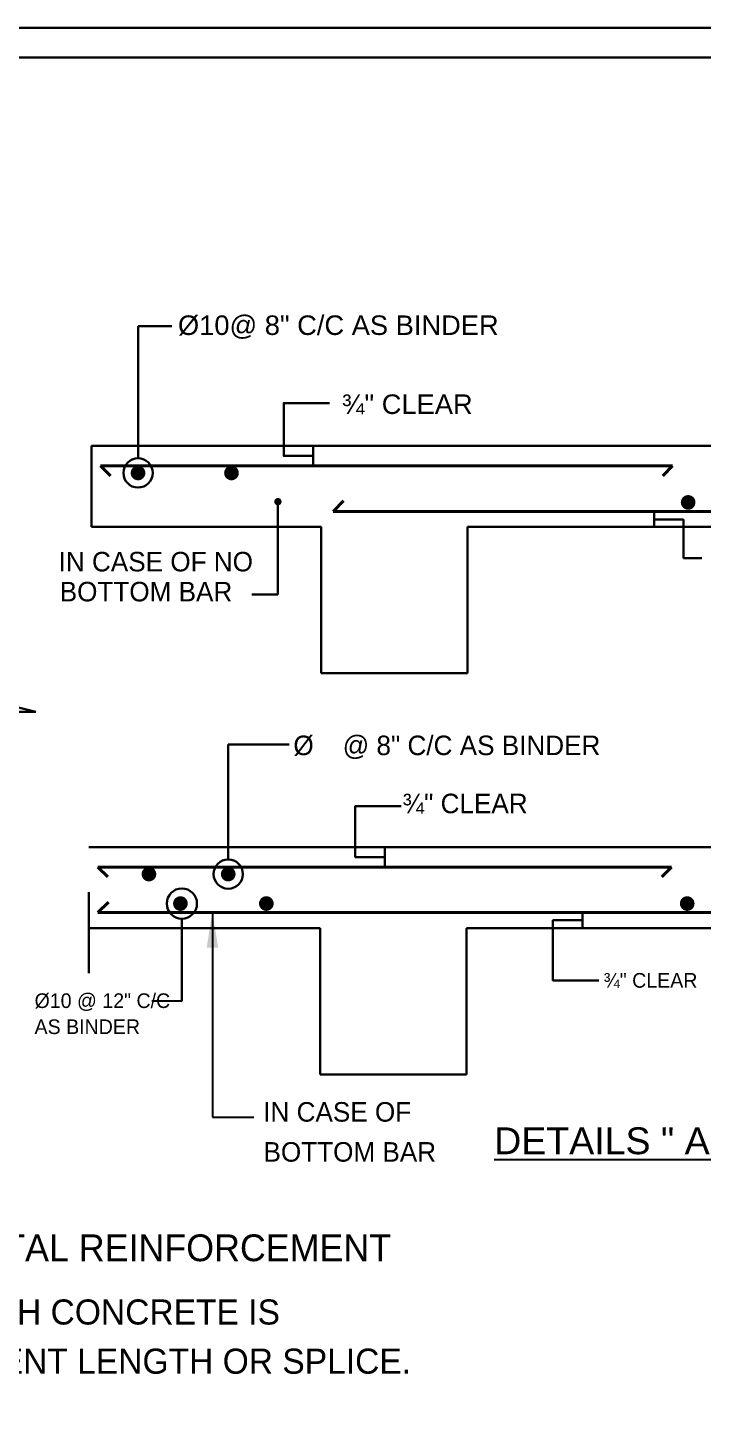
# Model space of a CAD drawing. Header units: inches. Extents: x -159432 to -126829, y -44881 to -40109.
# Drawn here: x -146243.5 to -146109.2, y -41992.5 to -41715.1 of the extents above; entities that cross this region are included whole.
import ezdxf

# ---------------------------------------------------------------- set-up
doc = ezdxf.new("R2010")
doc.units = ezdxf.units.IN
doc.header["$LTSCALE"] = 10
doc.header["$MEASUREMENT"] = 0
doc.layers.get('0').update_dxf_attribs({"color": 140, "lineweight": 25})
for name, color, linetype, lineweight in [('DIMENSION', 6, 'Continuous', 25), ('line', 134, 'Continuous', 30), ('SLAB  RODS', 212, 'Continuous', 40)]:
    doc.layers.add(name, color=color, linetype=linetype, lineweight=lineweight)
doc.dimstyles.new('STANDERD', dxfattribs={"dimscale": 0, "dimtxt": 4, "dimasz": 8, "dimexe": 8, "dimexo": 8, "dimgap": 2, "dimtad": 1, "dimdec": 0, "dimzin": 0, "dimdsep": 46, "dimlunit": 4, "dimtxsty": 'Standard', "dimblk": 'DOTSMALL', "dimcen": 0, "dimdle": 8, "dimclrd": 256, "dimclre": 256, "dimclrt": 2, "dimadec": 0, "dimazin": 0, "dimtfac": 1, "dimtdec": 0, "dimtmove": 2, "dimatfit": 1, "dimfxl": 1, "dimtolj": 1, "dimtzin": 0, "dimlwd": -1, "dimarcsym": 0})

# ---------------------------------------------------------------- blocks, each defined once
blk = doc.blocks.new('_DotSmall')
at = {"color": 0, "linetype": 'ByBlock', "const_width": 0.5}
blk.add_lwpolyline([(-0.0625, 0, 1), (0.0625, 0, 1)], format="xyb", close=True, dxfattribs=at)

msp = doc.modelspace()

# ---------------------------------------------------------------- linework, layer by layer
at = {"layer": 'DIMENSION', "ltscale": 15}
msp.add_line((-146212.80424, -41908.92173), (-146218.77219, -41908.92173), dxfattribs=at)
at = {"layer": 'DIMENSION', "ltscale": 15, "const_width": 0.729}
msp.add_lwpolyline([(-146194.0383, -41809.42112, 1), (-146193.3093, -41809.42112, 1)], format="xyb", close=True, dxfattribs=at)
at = {"layer": 'line'}
for p, q in [((-146221.53723, -41774.46771), (-146214.77538, -41774.46771)), ((-146221.53723, -41800.78194), (-146221.53723, -41774.46771)), ((-146230.83553, -41798.30846), (-145986.57349, -41798.30846)), ((-146230.83553, -41814.43396), (-146230.83553, -41798.30846)), ((-146193.6738, -41809.78562), (-146193.6738, -41827.91703)), ((-146118.76054, -41811.48671), (-146118.76054, -41814.43396)), ((-146230.83553, -41814.43396), (-146185.06097, -41814.43396)), ((-146185.06097, -41843.59396), (-146185.06097, -41814.43396)), ((-146155.90097, -41814.43396), (-146032.96433, -41814.43396)), ((-146155.90097, -41843.59396), (-146155.90097, -41814.43396)), ((-146118.76054, -41812.96033), (-146112.88252, -41812.96033)), ((-146112.88252, -41812.96033), (-146112.88252, -41820.64407)), ((-146112.88252, -41820.64407), (-146109.21032, -41820.64407)), ((-146193.6738, -41827.91703), (-146198.85594, -41827.91703)), ((-146185.06097, -41843.59396), (-146155.90097, -41843.59396)), ((-146203.56797, -41857.79212), (-146191.45381, -41857.79212)), ((-146203.56797, -41880.67418), (-146203.56797, -41857.79212)), ((-146231.35776, -41878.20071), (-145986.75816, -41878.20071)), ((-146231.35776, -41887.19938), (-146231.35776, -41903.32487)), ((-146212.80424, -41892.47027), (-146212.80424, -41908.92173)), ((-146231.35776, -41894.3262), (-146185.24564, -41894.3262)), ((-146185.24564, -41923.4862), (-146185.24564, -41894.3262)), ((-146156.08564, -41894.3262), (-146033.149, -41894.3262)), ((-146156.08564, -41923.4862), (-146156.08564, -41894.3262)), ((-146185.24564, -41923.4862), (-146156.08564, -41923.4862))]:
    msp.add_line(p, q, dxfattribs=at)
at = {"layer": 'line', "ltscale": 15}
for p, q in [((-146267.30831, -41844.95512), (-146241.884, -41851.30483)), ((-146241.884, -41851.30483), (-146253.84838, -41851.30483))]:
    msp.add_line(p, q, dxfattribs=at)
at = {"layer": 'line'}
msp.add_lwpolyline([(-146908.44475, -42613.58871), (-145557.4824, -42613.58871), (-145557.4824, -41715.05143), (-146908.44475, -41715.05143)], close=True, dxfattribs=at)
for points in [[(-145644.38448, -41720.95837), (-146902.53781, -41720.95837), (-146902.53781, -42607.68177), (-145644.38448, -42607.68177)], [(-146186.63942, -41800.30636), (-146192.5259, -41800.30636), (-146192.5259, -41789.76879), (-146183.406, -41789.76879)], [(-146186.63942, -41802.30427), (-146186.63942, -41798.30846)], [(-146172.38669, -41880.19861), (-146178.27317, -41880.19861), (-146178.27317, -41870.03372), (-146169.15327, -41870.03372)], [(-146172.38669, -41882.19651), (-146172.38669, -41878.20071)], [(-146133.01041, -41891.24611), (-146133.01041, -41894.3262)], [(-146133.01041, -41892.78616), (-146138.89689, -41892.78616), (-146138.89689, -41904.75099), (-146129.77699, -41904.75099)]]:
    msp.add_lwpolyline(points, dxfattribs=at)
for centre, radius in [((-146221.53723, -41803.70002), 2.91808), ((-146203.56797, -41883.59226), 2.91808), ((-146212.80424, -41889.45835), 3.01193)]:
    msp.add_circle(centre, radius, dxfattribs=at)
at = {"layer": 'SLAB  RODS'}
for points in [[(-146228.98951, -41802.30427), (-146139.86297, -41802.30427)], [(-146228.98951, -41802.30427), (-146115.07697, -41802.30427)], [(-146228.98951, -41802.30427), (-146227.04444, -41804.27238)], [(-146115.07697, -41802.30427), (-146117.02205, -41804.27238)], [(-146182.68992, -41811.35387), (-146180.59429, -41809.25734)], [(-146182.68992, -41811.35387), (-145980.05531, -41811.35387)], [(-146229.51175, -41882.19651), (-146140.04764, -41882.19651)], [(-146229.51175, -41882.19651), (-146115.26164, -41882.19651)], [(-146229.51175, -41882.19651), (-146227.56667, -41884.16463)], [(-146115.26164, -41882.19651), (-146117.20671, -41884.16463)], [(-146229.51175, -41891.24611), (-146227.41612, -41889.14959)], [(-146229.51175, -41891.24611), (-145980.23998, -41891.24611)]]:
    msp.add_lwpolyline(points, dxfattribs=at)
at = {"layer": 'SLAB  RODS', "ltscale": 10, "const_width": 1.458}
for points in [[(-146222.26623, -41803.70002, 1), (-146220.80823, -41803.70002, 1)], [(-146203.65603, -41803.70002, 1), (-146202.19803, -41803.70002, 1)], [(-146112.6934, -41809.5661, 1), (-146111.2354, -41809.5661, 1)], [(-146220.0941, -41883.59226, 1), (-146218.6361, -41883.59226, 1)], [(-146204.29697, -41883.59226, 1), (-146202.83897, -41883.59226, 1)], [(-146213.82162, -41889.45835, 1), (-146212.36362, -41889.45835, 1)], [(-146196.70806, -41889.45835, 1), (-146195.25006, -41889.45835, 1)], [(-146112.87807, -41889.45835, 1), (-146111.42007, -41889.45835, 1)]]:
    msp.add_lwpolyline(points, format="xyb", close=True, dxfattribs=at)

# ---------------------------------------------------------------- texts
at = {"layer": 'DIMENSION', "ltscale": 8, "attachment_point": 1}
for s, insert, char_height in [('{\\fArial|b0|i0|c0|p34;Ø10@ 8" C/C AS BINDER\\H0.75x;  \\Ftxt|c0; }', (-146213.58266, -41772.32501), 3.888), ('{\\fArial|b0|i0|c0|p34;¾" CLEAR} ', (-146180.96091, -41788.05827), 3.888), (' IN CASE OF NO', (-146238.7962, -41819.41918), 3.888), (' BOTTOM BAR', (-146238.5797, -41825.38594), 3.888), ('Ø    @ 8" C/C AS BINDER{\\H0.75x;   }', (-146190.59067, -41856.00669), 3.888), ('¾" CLEAR ', (-146168.89081, -41867.58067), 3.888), ('¾" CLEAR ', (-146128.83575, -41903.2969), 2.916), ('Ø10 @ 12" C/C     ', (-146242.14906, -41907.3434), 2.916), (' AS BINDER   ', (-146243.23435, -41912.5331), 2.916), (' IN CASE OF ', (-146198.03862, -41929.0025), 3.888), ('{\\fArial|b0|i0|c0|p34;\\LDETAILS " A " FOR NOTE NO. 09 (SUPERSTRUCTURE)}', (-146150.58496, -41934.03229), 5.346), (' BOTTOM BAR', (-146197.98611, -41936.9727), 3.888), ('{\\fTimes New Roman|b1|i0|c0|p18;\\LTOP REINFORCEMENT} : {\\H0.8889x;i.e  HORIZANTAL REINFORCEMENT\\fTimes New Roman|b1|i0|c0|p18;\\H1.125x;\\L }', (-146401.13303, -41954.68445), 6), ('S0 PLACED THAT MORE THAN 12 INCH OF FRESH CONCRETE IS', (-146402.04912, -41968.3017, -0.72), 5), ('CAST  IN THE MEMBER BELOW THE DEVELOPMENT LENGTH OR SPLICE.', (-146403.80516, -41978.10027, -0.72), 5)]:
    msp.add_mtext(s, dxfattribs=dict(at, insert=insert, char_height=char_height))

# ---------------------------------------------------------------- leaders
at = {"layer": 'DIMENSION'}
msp.add_leader([(-146206.72145, -41891.24611), (-146206.72145, -41931.97381), (-146198.4684, -41931.97381)], dimstyle='STANDERD', override={"dimscale": 1, "dimasz": 7, "dimtad": 0}, dxfattribs=at)

doc.saveas('drawing.dxf')
